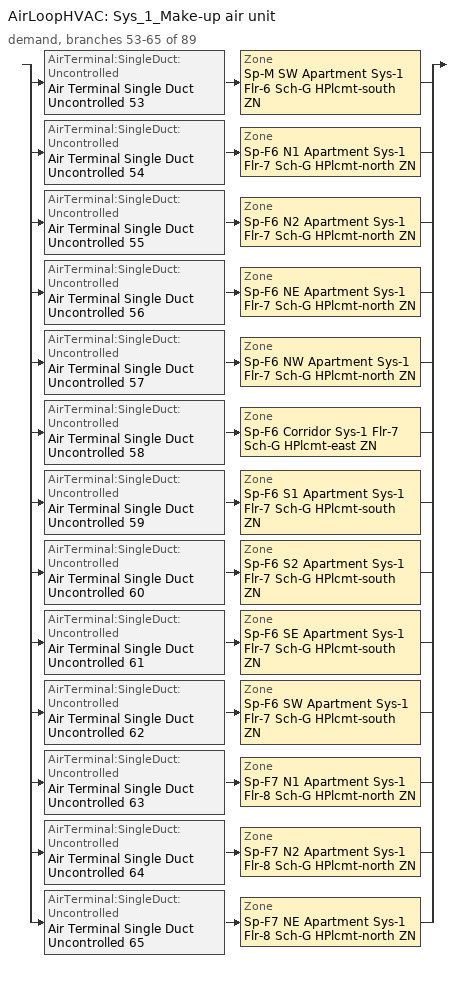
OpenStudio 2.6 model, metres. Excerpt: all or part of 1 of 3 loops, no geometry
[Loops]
AirLoopHVAC 'Sys_1_Make-up air unit'
 demand, branches 53-65 of 89: split
  | AirTerminal:SingleDuct:Uncontrolled 'Air Terminal Single Duct Uncontrolled 53' > Zone 'Sp-M SW Apartment Sys-1 Flr-6 Sch-G HPlcmt-south ZN'
  | AirTerminal:SingleDuct:Uncontrolled 'Air Terminal Single Duct Uncontrolled 54' > Zone 'Sp-F6 N1 Apartment Sys-1 Flr-7 Sch-G HPlcmt-north ZN'
  | AirTerminal:SingleDuct:Uncontrolled 'Air Terminal Single Duct Uncontrolled 55' > Zone 'Sp-F6 N2 Apartment Sys-1 Flr-7 Sch-G HPlcmt-north ZN'
  | AirTerminal:SingleDuct:Uncontrolled 'Air Terminal Single Duct Uncontrolled 56' > Zone 'Sp-F6 NE Apartment Sys-1 Flr-7 Sch-G HPlcmt-north ZN'
  | AirTerminal:SingleDuct:Uncontrolled 'Air Terminal Single Duct Uncontrolled 57' > Zone 'Sp-F6 NW Apartment Sys-1 Flr-7 Sch-G HPlcmt-north ZN'
  | AirTerminal:SingleDuct:Uncontrolled 'Air Terminal Single Duct Uncontrolled 58' > Zone 'Sp-F6 Corridor Sys-1 Flr-7 Sch-G HPlcmt-east ZN'
  | AirTerminal:SingleDuct:Uncontrolled 'Air Terminal Single Duct Uncontrolled 59' > Zone 'Sp-F6 S1 Apartment Sys-1 Flr-7 Sch-G HPlcmt-south ZN'
  | AirTerminal:SingleDuct:Uncontrolled 'Air Terminal Single Duct Uncontrolled 60' > Zone 'Sp-F6 S2 Apartment Sys-1 Flr-7 Sch-G HPlcmt-south ZN'
  | AirTerminal:SingleDuct:Uncontrolled 'Air Terminal Single Duct Uncontrolled 61' > Zone 'Sp-F6 SE Apartment Sys-1 Flr-7 Sch-G HPlcmt-south ZN'
  | AirTerminal:SingleDuct:Uncontrolled 'Air Terminal Single Duct Uncontrolled 62' > Zone 'Sp-F6 SW Apartment Sys-1 Flr-7 Sch-G HPlcmt-south ZN'
  | AirTerminal:SingleDuct:Uncontrolled 'Air Terminal Single Duct Uncontrolled 63' > Zone 'Sp-F7 N1 Apartment Sys-1 Flr-8 Sch-G HPlcmt-north ZN'
  | AirTerminal:SingleDuct:Uncontrolled 'Air Terminal Single Duct Uncontrolled 64' > Zone 'Sp-F7 N2 Apartment Sys-1 Flr-8 Sch-G HPlcmt-north ZN'
  | AirTerminal:SingleDuct:Uncontrolled 'Air Terminal Single Duct Uncontrolled 65' > Zone 'Sp-F7 NE Apartment Sys-1 Flr-8 Sch-G HPlcmt-north ZN'
[Sizing:Zone] Zone Cooling Design Supply Air Temperature Input Method=SupplyAirTemperature; Zone Cooling Design Supply Air Temperature {C}=13; Zone Cooling Design Supply Air Temperature Difference {deltaC}=11.11; Zone Heating Design Supply Air Temperature Input Method=SupplyAirTemperature; Zone Heating Design Supply Air Temperature {C}=43; Zone Heating Design Supply Air Temperature Difference {deltaC}=11.11; Zone Cooling Design Supply Air Humidity Ratio {kg-H2O/kg-air}=0.0085; Zone Heating Design Supply Air Humidity Ratio {kg-H2O/kg-air}=0.008; Zone Heating Sizing Factor=1.3; Zone Cooling Sizing Factor=1.1; Cooling Design Air Flow Method=DesignDay; Heating Design Air Flow Method=DesignDay; Account for Dedicated Outdoor Air System=No; Dedicated Outdoor Air System Control Strategy=NeutralSupplyAir; Dedicated Outdoor Air Low Setpoint Temperature for Design {C}=autosize; Dedicated Outdoor Air High Setpoint Temperature for Design {C}=autosize
Sp-M SW Apartment Sys-1 Flr-6 Sch-G HPlcmt-south ZN; Sp-F6 N1 Apartment Sys-1 Flr-7 Sch-G HPlcmt-north ZN; Sp-F6 N2 Apartment Sys-1 Flr-7 Sch-G HPlcmt-north ZN; Sp-F6 NE Apartment Sys-1 Flr-7 Sch-G HPlcmt-north ZN; Sp-F6 NW Apartment Sys-1 Flr-7 Sch-G HPlcmt-north ZN; Sp-F6 Corridor Sys-1 Flr-7 Sch-G HPlcmt-east ZN; Sp-F6 S1 Apartment Sys-1 Flr-7 Sch-G HPlcmt-south ZN; Sp-F6 S2 Apartment Sys-1 Flr-7 Sch-G HPlcmt-south ZN; Sp-F6 SE Apartment Sys-1 Flr-7 Sch-G HPlcmt-south ZN; Sp-F6 SW Apartment Sys-1 Flr-7 Sch-G HPlcmt-south ZN; Sp-F7 N1 Apartment Sys-1 Flr-8 Sch-G HPlcmt-north ZN; Sp-F7 N2 Apartment Sys-1 Flr-8 Sch-G HPlcmt-north ZN; Sp-F7 NE Apartment Sys-1 Flr-8 Sch-G HPlcmt-north ZN
[Zone equipment]
Sp-M SW Apartment Sys-1 Flr-6 Sch-G HPlcmt-south ZN: Sp-M SW Apartment Sys-1 Flr-6 Sch-G HPlcmt-south ZN PTAC, Air Terminal Single Duct Uncontrolled 53, Sp-M SW Apartment Sys-1 Flr-6 Sch-G HPlcmt-south ZN Elec Baseboard
Sp-F6 N1 Apartment Sys-1 Flr-7 Sch-G HPlcmt-north ZN: Sp-F6 N1 Apartment Sys-1 Flr-7 Sch-G HPlcmt-north ZN PTAC, Air Terminal Single Duct Uncontrolled 54, Sp-F6 N1 Apartment Sys-1 Flr-7 Sch-G HPlcmt-north ZN Elec Baseboard
Sp-F6 N2 Apartment Sys-1 Flr-7 Sch-G HPlcmt-north ZN: Sp-F6 N2 Apartment Sys-1 Flr-7 Sch-G HPlcmt-north ZN PTAC, Air Terminal Single Duct Uncontrolled 55, Sp-F6 N2 Apartment Sys-1 Flr-7 Sch-G HPlcmt-north ZN Elec Baseboard
Sp-F6 NE Apartment Sys-1 Flr-7 Sch-G HPlcmt-north ZN: Sp-F6 NE Apartment Sys-1 Flr-7 Sch-G HPlcmt-north ZN PTAC, Air Terminal Single Duct Uncontrolled 56, Sp-F6 NE Apartment Sys-1 Flr-7 Sch-G HPlcmt-north ZN Elec Baseboard
Sp-F6 NW Apartment Sys-1 Flr-7 Sch-G HPlcmt-north ZN: Sp-F6 NW Apartment Sys-1 Flr-7 Sch-G HPlcmt-north ZN PTAC, Air Terminal Single Duct Uncontrolled 57, Sp-F6 NW Apartment Sys-1 Flr-7 Sch-G HPlcmt-north ZN Elec Baseboard
Sp-F6 Corridor Sys-1 Flr-7 Sch-G HPlcmt-east ZN: Sp-F6 Corridor Sys-1 Flr-7 Sch-G HPlcmt-east ZN PTAC, Air Terminal Single Duct Uncontrolled 58, Sp-F6 Corridor Sys-1 Flr-7 Sch-G HPlcmt-east ZN Elec Baseboard
Sp-F6 S1 Apartment Sys-1 Flr-7 Sch-G HPlcmt-south ZN: Sp-F6 S1 Apartment Sys-1 Flr-7 Sch-G HPlcmt-south ZN PTAC, Air Terminal Single Duct Uncontrolled 59, Sp-F6 S1 Apartment Sys-1 Flr-7 Sch-G HPlcmt-south ZN Elec Baseboard
Sp-F6 S2 Apartment Sys-1 Flr-7 Sch-G HPlcmt-south ZN: Sp-F6 S2 Apartment Sys-1 Flr-7 Sch-G HPlcmt-south ZN PTAC, Air Terminal Single Duct Uncontrolled 60, Sp-F6 S2 Apartment Sys-1 Flr-7 Sch-G HPlcmt-south ZN Elec Baseboard
Sp-F6 SE Apartment Sys-1 Flr-7 Sch-G HPlcmt-south ZN: Sp-F6 SE Apartment Sys-1 Flr-7 Sch-G HPlcmt-south ZN PTAC, Air Terminal Single Duct Uncontrolled 61, Sp-F6 SE Apartment Sys-1 Flr-7 Sch-G HPlcmt-south ZN Elec Baseboard
Sp-F6 SW Apartment Sys-1 Flr-7 Sch-G HPlcmt-south ZN: Sp-F6 SW Apartment Sys-1 Flr-7 Sch-G HPlcmt-south ZN PTAC, Air Terminal Single Duct Uncontrolled 62, Sp-F6 SW Apartment Sys-1 Flr-7 Sch-G HPlcmt-south ZN Elec Baseboard
Sp-F7 N1 Apartment Sys-1 Flr-8 Sch-G HPlcmt-north ZN: Sp-F7 N1 Apartment Sys-1 Flr-8 Sch-G HPlcmt-north ZN PTAC, Air Terminal Single Duct Uncontrolled 63, Sp-F7 N1 Apartment Sys-1 Flr-8 Sch-G HPlcmt-north ZN Elec Baseboard
Sp-F7 N2 Apartment Sys-1 Flr-8 Sch-G HPlcmt-north ZN: Sp-F7 N2 Apartment Sys-1 Flr-8 Sch-G HPlcmt-north ZN PTAC, Air Terminal Single Duct Uncontrolled 64, Sp-F7 N2 Apartment Sys-1 Flr-8 Sch-G HPlcmt-north ZN Elec Baseboard
Sp-F7 NE Apartment Sys-1 Flr-8 Sch-G HPlcmt-north ZN: Sp-F7 NE Apartment Sys-1 Flr-8 Sch-G HPlcmt-north ZN PTAC, Air Terminal Single Duct Uncontrolled 65, Sp-F7 NE Apartment Sys-1 Flr-8 Sch-G HPlcmt-north ZN Elec Baseboard
[Coil:Heating:Electric] Availability Schedule=ON_OFF_ALWAYS_OFF
Coil Heating Electric 54; Coil Heating Electric 55; Coil Heating Electric 56; Coil Heating Electric 57; Coil Heating Electric 58; Coil Heating Electric 59; Coil Heating Electric 60; Coil Heating Electric 61; Coil Heating Electric 62; Coil Heating Electric 63; Coil Heating Electric 64; Coil Heating Electric 65; Coil Heating Electric 66
[Coil:Cooling:DX:SingleSpeed] Availability Schedule=Always On Discrete; Rated Total Cooling Capacity {W}=autosize; Rated Sensible Heat Ratio=autosize; Rated Air Flow Rate {m3/s}=autosize; Rated Evaporator Fan Power Per Volume Flow Rate {W/(m3/s)}=773.3; Total Cooling Capacity Function of Temperature Curve=DXCOOL-NECB2011-REF-CAPFT; Total Cooling Capacity Function of Flow Fraction Curve=DXCOOL-NECB2011-REF-CAPFFLOW; Energy Input Ratio Function of Temperature Curve=DXCOOL-NECB2011-REF-COOLEIRFT; Energy Input Ratio Function of Flow Fraction Curve=DXCOOL-NECB2011-REF-COOLEIRFFLOW; Part Load Fraction Correlation Curve=DXCOOL-NECB2011-REF-COOLPLFFPLR; Condenser Type=AirCooled; Evaporative Condenser Effectiveness=0; Evaporative Condenser Air Flow Rate {m3/s}=Autosize; Evaporative Condenser Pump Rated Power Consumption {W}=Autosize; Crankcase Heater Capacity {W}=0; Maximum Outdoor Dry-Bulb Temperature for Crankcase Heater Operation {C}=0; Basin Heater Capacity {W/K}=0; Basin Heater Setpoint Temperature {C}=10
Name | Rated COP {W/W}
Coil Cooling DX Single Speed 54 13kBtu/hr 9.8EER | 3.33285
Coil Cooling DX Single Speed 55 6kBtu/hr 11.0EER | 3.72665
Coil Cooling DX Single Speed 56 6kBtu/hr 11.0EER | 3.72656
Coil Cooling DX Single Speed 57 10kBtu/hr 10.4EER | 3.52692
Coil Cooling DX Single Speed 58 11kBtu/hr 10.1EER | 3.43847
Coil Cooling DX Single Speed 59 6kBtu/hr 11.0EER | 3.72663
Coil Cooling DX Single Speed 60 9kBtu/hr 10.6EER | 3.5993
Coil Cooling DX Single Speed 61 9kBtu/hr 10.6EER | 3.59409
Coil Cooling DX Single Speed 62 12kBtu/hr 10.0EER | 3.40155
Coil Cooling DX Single Speed 63 13kBtu/hr 9.8EER | 3.33263
Coil Cooling DX Single Speed 64 7kBtu/hr 11.0EER | 3.72666
Coil Cooling DX Single Speed 65 6kBtu/hr 11.0EER | 3.72657
Coil Cooling DX Single Speed 66 10kBtu/hr 10.4EER | 3.52716
[Fan:ConstantVolume] Availability Schedule=Always On Discrete; Fan Efficiency=0.39975; Pressure Rise {Pa}=640; Maximum Flow Rate {m3/s}=AutoSize; Motor Efficiency=0.615
Fan Constant Volume 54; Fan Constant Volume 55; Fan Constant Volume 56; Fan Constant Volume 57; Fan Constant Volume 58; Fan Constant Volume 59; Fan Constant Volume 60; Fan Constant Volume 61; Fan Constant Volume 62; Fan Constant Volume 63; Fan Constant Volume 64; Fan Constant Volume 65; Fan Constant Volume 66
[ZoneHVAC:PackagedTerminalAirConditioner] Availability Schedule=Always On Discrete; Supply Air Flow Rate During Cooling Operation {m3/s}=Autosize; Supply Air Flow Rate During Heating Operation {m3/s}=Autosize; Supply Air Flow Rate When No Cooling or Heating is Needed {m3/s}=Autosize; Outdoor Air Flow Rate During Cooling Operation {m3/s}=1e-05; Outdoor Air Flow Rate During Heating Operation {m3/s}=1e-05; Outdoor Air Flow Rate When No Cooling or Heating is Needed {m3/s}=1e-05; Fan Placement=DrawThrough
Name | Supply Air Fan | Heating Coil | Cooling Coil
Sp-M SW Apartment Sys-1 Flr-6 Sch-G HPlcmt-south ZN PTAC | Fan Constant Volume 54 | Coil Heating Electric 54 | Coil Cooling DX Single Speed 54 13kBtu/hr 9.8EER
Sp-F6 N1 Apartment Sys-1 Flr-7 Sch-G HPlcmt-north ZN PTAC | Fan Constant Volume 55 | Coil Heating Electric 55 | Coil Cooling DX Single Speed 55 6kBtu/hr 11.0EER
Sp-F6 N2 Apartment Sys-1 Flr-7 Sch-G HPlcmt-north ZN PTAC | Fan Constant Volume 56 | Coil Heating Electric 56 | Coil Cooling DX Single Speed 56 6kBtu/hr 11.0EER
Sp-F6 NE Apartment Sys-1 Flr-7 Sch-G HPlcmt-north ZN PTAC | Fan Constant Volume 57 | Coil Heating Electric 57 | Coil Cooling DX Single Speed 57 10kBtu/hr 10.4EER
Sp-F6 NW Apartment Sys-1 Flr-7 Sch-G HPlcmt-north ZN PTAC | Fan Constant Volume 58 | Coil Heating Electric 58 | Coil Cooling DX Single Speed 58 11kBtu/hr 10.1EER
Sp-F6 Corridor Sys-1 Flr-7 Sch-G HPlcmt-east ZN PTAC | Fan Constant Volume 59 | Coil Heating Electric 59 | Coil Cooling DX Single Speed 59 6kBtu/hr 11.0EER
Sp-F6 S1 Apartment Sys-1 Flr-7 Sch-G HPlcmt-south ZN PTAC | Fan Constant Volume 60 | Coil Heating Electric 60 | Coil Cooling DX Single Speed 60 9kBtu/hr 10.6EER
Sp-F6 S2 Apartment Sys-1 Flr-7 Sch-G HPlcmt-south ZN PTAC | Fan Constant Volume 61 | Coil Heating Electric 61 | Coil Cooling DX Single Speed 61 9kBtu/hr 10.6EER
Sp-F6 SE Apartment Sys-1 Flr-7 Sch-G HPlcmt-south ZN PTAC | Fan Constant Volume 62 | Coil Heating Electric 62 | Coil Cooling DX Single Speed 62 12kBtu/hr 10.0EER
Sp-F6 SW Apartment Sys-1 Flr-7 Sch-G HPlcmt-south ZN PTAC | Fan Constant Volume 63 | Coil Heating Electric 63 | Coil Cooling DX Single Speed 63 13kBtu/hr 9.8EER
Sp-F7 N1 Apartment Sys-1 Flr-8 Sch-G HPlcmt-north ZN PTAC | Fan Constant Volume 64 | Coil Heating Electric 64 | Coil Cooling DX Single Speed 64 7kBtu/hr 11.0EER
Sp-F7 N2 Apartment Sys-1 Flr-8 Sch-G HPlcmt-north ZN PTAC | Fan Constant Volume 65 | Coil Heating Electric 65 | Coil Cooling DX Single Speed 65 6kBtu/hr 11.0EER
Sp-F7 NE Apartment Sys-1 Flr-8 Sch-G HPlcmt-north ZN PTAC | Fan Constant Volume 66 | Coil Heating Electric 66 | Coil Cooling DX Single Speed 66 10kBtu/hr 10.4EER
[ZoneHVAC:Baseboard:Convective:Electric] Availability Schedule=Always On Discrete; Efficiency=1
Name | Nominal Capacity {W}
Sp-M SW Apartment Sys-1 Flr-6 Sch-G HPlcmt-south ZN Elec Baseboard | 3314.92
Sp-F6 N1 Apartment Sys-1 Flr-7 Sch-G HPlcmt-north ZN Elec Baseboard | 2176.57
Sp-F6 N2 Apartment Sys-1 Flr-7 Sch-G HPlcmt-north ZN Elec Baseboard | 2175.64
Sp-F6 NE Apartment Sys-1 Flr-7 Sch-G HPlcmt-north ZN Elec Baseboard | 3372.09
Sp-F6 NW Apartment Sys-1 Flr-7 Sch-G HPlcmt-north ZN Elec Baseboard | 3394.15
Sp-F6 Corridor Sys-1 Flr-7 Sch-G HPlcmt-east ZN Elec Baseboard | 2191.46
Sp-F6 S1 Apartment Sys-1 Flr-7 Sch-G HPlcmt-south ZN Elec Baseboard | 2136.38
Sp-F6 S2 Apartment Sys-1 Flr-7 Sch-G HPlcmt-south ZN Elec Baseboard | 2135.42
Sp-F6 SE Apartment Sys-1 Flr-7 Sch-G HPlcmt-south ZN Elec Baseboard | 3337.68
Sp-F6 SW Apartment Sys-1 Flr-7 Sch-G HPlcmt-south ZN Elec Baseboard | 3359.71
Sp-F7 N1 Apartment Sys-1 Flr-8 Sch-G HPlcmt-north ZN Elec Baseboard | 2211.69
Sp-F7 N2 Apartment Sys-1 Flr-8 Sch-G HPlcmt-north ZN Elec Baseboard | 2210.75
Sp-F7 NE Apartment Sys-1 Flr-8 Sch-G HPlcmt-north ZN Elec Baseboard | 3415.83
[AirTerminal:SingleDuct:Uncontrolled] Availability Schedule=Always On Discrete; Maximum Air Flow Rate {m3/s}=AutoSize
Air Terminal Single Duct Uncontrolled 53; Air Terminal Single Duct Uncontrolled 54; Air Terminal Single Duct Uncontrolled 55; Air Terminal Single Duct Uncontrolled 56; Air Terminal Single Duct Uncontrolled 57; Air Terminal Single Duct Uncontrolled 58; Air Terminal Single Duct Uncontrolled 59; Air Terminal Single Duct Uncontrolled 60; Air Terminal Single Duct Uncontrolled 61; Air Terminal Single Duct Uncontrolled 62; Air Terminal Single Duct Uncontrolled 63; Air Terminal Single Duct Uncontrolled 64; Air Terminal Single Duct Uncontrolled 65
[Schedule:Ruleset]
ON_OFF_ALWAYS_OFF: Default Day Schedule=Schedule Day 3
[Schedule:Day]
Schedule Day 3; wkdON_OFF_ALWAYS_OFF 1; satON_OFF_ALWAYS_OFF 1; sunON_OFF_ALWAYS_OFF 1: 1, 0, 0, 2, 0, 0, 3, 0, 0, 4, 0, 0, 5, 0, 0, 6, 0, 0, 7, 0, 0, 8, 0, 0, 9, 0, 0, 10, 0, 0, 11, 0, 0, 12, 0, 0, 13, 0, 0, 14, 0, 0, 15, 0, 0, 16, 0, 0, 17, 0, 0, 18, 0, 0, 19, 0, 0, 20, 0, 0, 21, 0, 0, 22, 0, 0, 23, 0, 0, 24, 0, 0
[Schedule:Rule] Schedule Ruleset=ON_OFF_ALWAYS_OFF; Date Specification Type=DateRange; Start Month=1; Start Day=1; End Month=12; End Day=31
Name | Rule Order | Day Schedule | Apply Sunday | Apply Monday | Apply Tuesday | Apply Wednesday | Apply Thursday | Apply Friday | Apply Saturday
wkdON_OFF_ALWAYS_OFF rule | 2 | wkdON_OFF_ALWAYS_OFF 1 | No | Yes | Yes | Yes | Yes | Yes | No
satON_OFF_ALWAYS_OFFrule | 1 | satON_OFF_ALWAYS_OFF 1 | No | No | No | No | No | No | Yes
sunON_OFF_ALWAYS_OFFrule | 0 | sunON_OFF_ALWAYS_OFF 1 | Yes | No | No | No | No | No | No
[Schedule:Constant]
Always On Discrete: Value=1
[Curve:Biquadratic] Minimum Value of x=13; Maximum Value of x=24; Minimum Value of y=24; Maximum Value of y=46
Name | Coefficient1 Constant | Coefficient2 x | Coefficient3 x**2 | Coefficient4 y | Coefficient5 y**2 | Coefficient6 x*y
DXCOOL-NECB2011-REF-CAPFT | 0.867905 | 0.0142459 | 0.00055436 | -0.0075575 | 3.3e-05 | -0.0001918
DXCOOL-NECB2011-REF-COOLEIRFT | 0.116936 | 0.0284933 | -0.0004112 | 0.0214108 | 0.00016103 | -0.0006791
[Curve:Quadratic] Coefficient1 Constant=1; Coefficient2 x=0; Coefficient3 x**2=0; Minimum Value of x=0; Maximum Value of x=1
DXCOOL-NECB2011-REF-CAPFFLOW; DXCOOL-NECB2011-REF-COOLEIRFFLOW
[Curve:Cubic]
DXCOOL-NECB2011-REF-COOLPLFFPLR: Coefficient1 Constant=0.0277; Coefficient2 x=4.9151; Coefficient3 x**2=-8.184; Coefficient4 x**3=4.2702; Minimum Value of x=0.7; Maximum Value of x=1
